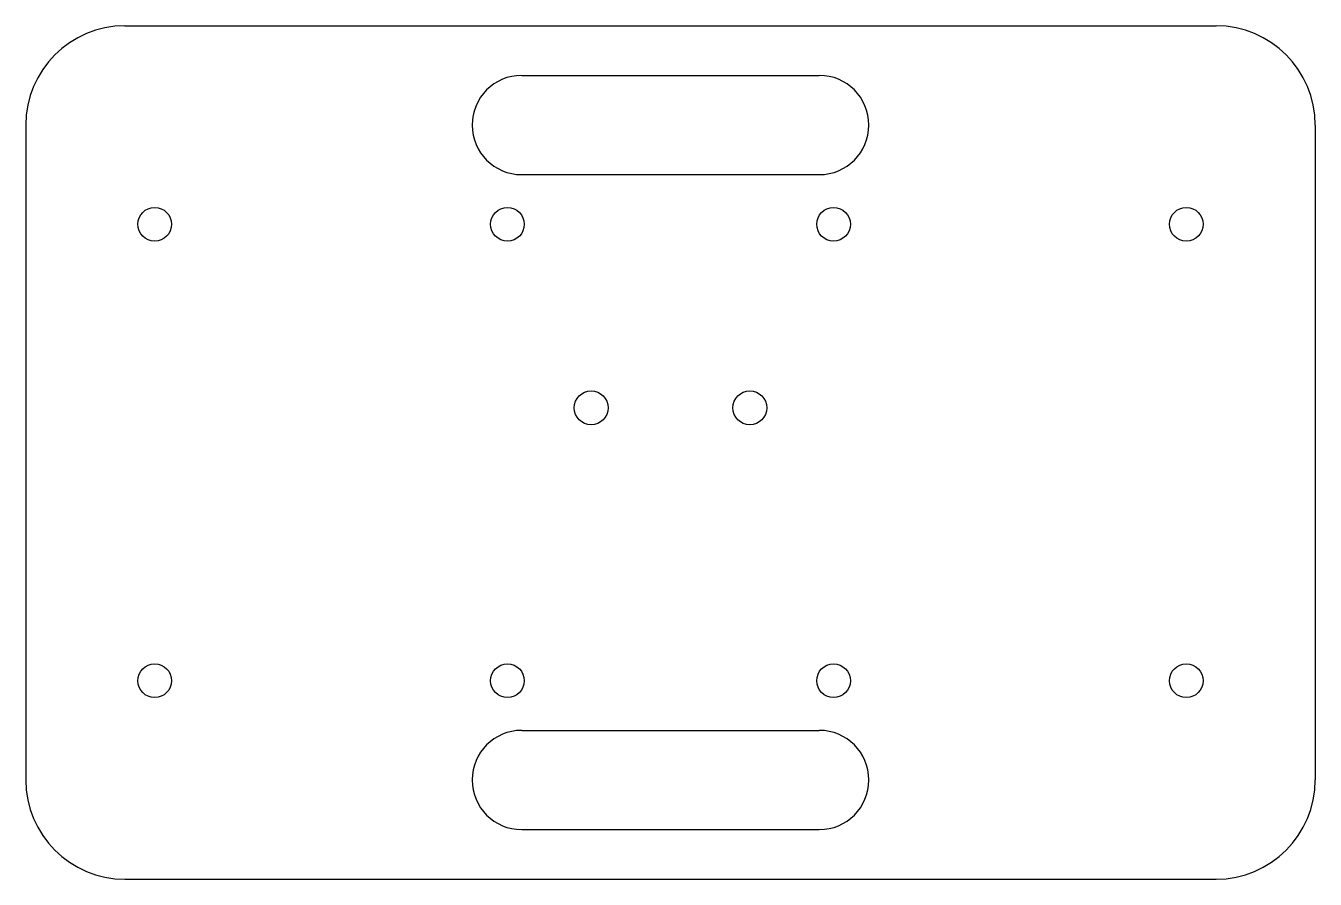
# Model space of a CAD drawing. Header units: millimetres. Extents: x -65 to 65, y -43 to 43.
import ezdxf

# ---------------------------------------------------------------- set-up
doc = ezdxf.new("R2010")
doc.units = ezdxf.units.MM

msp = doc.modelspace()

# ---------------------------------------------------------------- linework, layer by layer
at = {"color": 7, "linetype": 'Continuous', "lineweight": 25}
for p, q in [((-55, 43), (55, 43)), ((-15, 38), (15, 38)), ((-65, 33), (-65, -33)), ((65, 33), (65, -33)), ((-15, 28), (15, 28)), ((-15, -28), (15, -28)), ((-15, -38), (15, -38)), ((-55, -43), (55, -43))]:
    msp.add_line(p, q, dxfattribs=at)
for centre in [(-52, 23), (16.44, 23), (-16.44, 23), (52, 23), (-8, 4.5), (8, 4.5), (-52, -23), (-16.44, -23), (16.44, -23), (52, -23)]:
    msp.add_circle(centre, 1.7, dxfattribs=at)
for centre, radius, start, end in [((-55, 33), 10, 90, 180), ((55, 33), 10, 0, 90), ((-15, 33), 5, 90, 270), ((15, 33), 5, 270, 90), ((-15, -33), 5, 90, 270), ((15, -33), 5, 270, 90), ((-55, -33), 10, 180, 270), ((55, -33), 10, 270, 0)]:
    msp.add_arc(centre, radius, start, end, dxfattribs=at)

doc.saveas('drawing.dxf')
